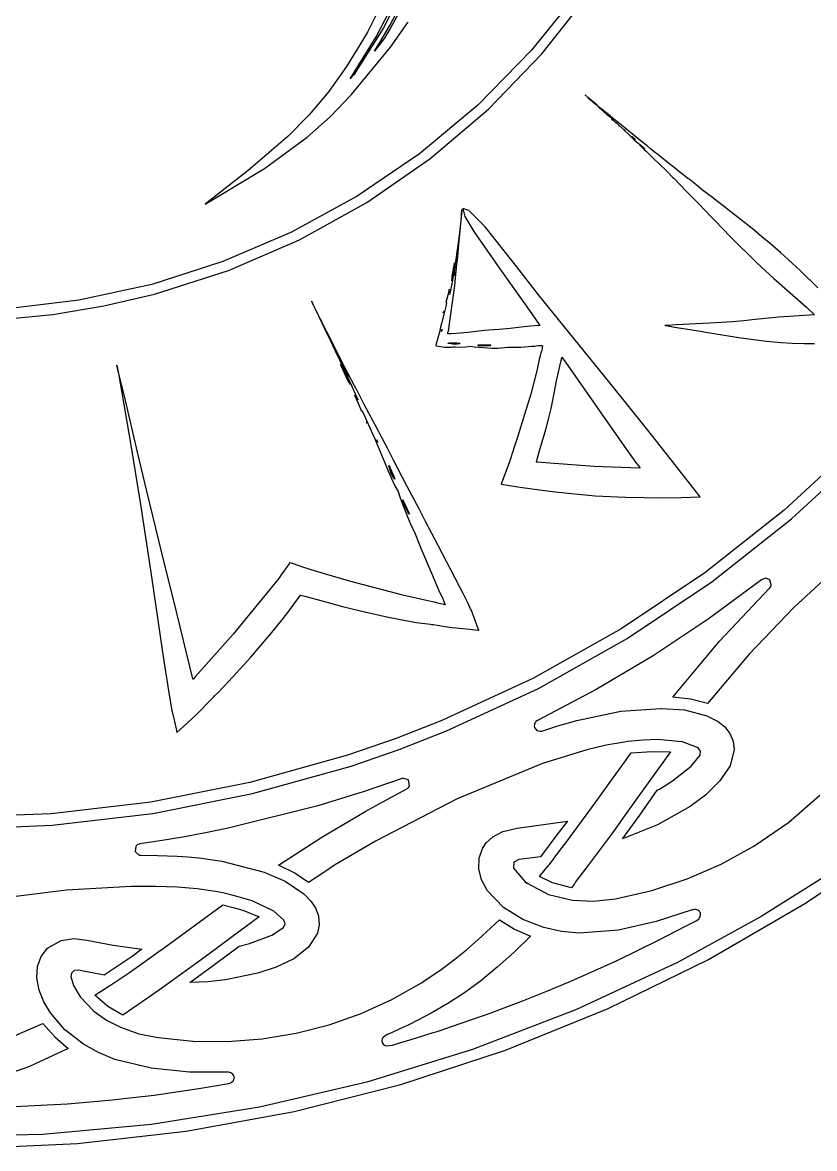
# Model space of a CAD drawing. Extents: x 0 to 238, y 0 to 238.
# Drawn here: x 124 to 182.3, y 0 to 82.8 of the extents above; entities that cross this region are included whole.
import ezdxf

# ---------------------------------------------------------------- set-up
doc = ezdxf.new("R2010")
doc.units = 0

msp = doc.modelspace()

# ---------------------------------------------------------------- linework, layer by layer
at = {"layer": 'Layer 1'}
for p, q in [((151.726393, 84.627419), (150.623966, 82.454017)), ((165.109505, 85.27352), (161.522468, 80.796509)), ((162.273785, 80.541465), (165.806842, 85.000581)), ((150.38352, 83.995918), (149.430473, 82.127868)), ((151.074116, 82.621408), (151.75584, 83.868668)), ((151.975348, 83.947212), (151.087, 82.3632)), ((150.089848, 81.776584), (151.054316, 83.666324)), ((150.623966, 82.454017), (148.431836, 78.981417)), ((149.430473, 82.127868), (149.078565, 81.508329)), ((150.348458, 81.370108), (151.074116, 82.621408)), ((151.08718, 82.3632), (150.726148, 81.751238)), ((151.087, 82.3632), (151.08718, 82.3632)), ((151.133315, 81.036239), (152.421115, 82.839809)), ((152.421115, 82.839809), (152.434131, 82.859406)), ((149.078565, 81.508329), (147.901808, 79.606045)), ((148.173278, 78.699424), (150.089848, 81.776584)), ((150.532515, 81.479966), (149.947034, 80.735109)), ((149.947034, 80.735109), (150.348458, 81.370108)), ((150.726148, 81.751238), (150.532515, 81.479966)), ((148.262101, 77.533094), (151.133315, 81.036239)), ((161.522468, 80.796509), (157.562847, 76.760567)), ((158.336892, 76.471721), (162.273785, 80.541465)), ((147.901808, 79.606045), (146.59847, 77.767964)), ((148.431836, 78.981417), (148.173278, 78.699424)), ((146.59847, 77.767964), (145.159127, 76.038596)), ((146.686453, 75.893768), (148.262101, 77.533094)), ((165.475, 77.4967), (165.509558, 77.46633)), ((165.514745, 77.461992), (165.475, 77.4967)), ((165.475, 77.4967), (165.475, 77.4967)), ((165.509558, 77.46633), (165.560223, 77.42205)), ((165.560223, 77.42205), (165.514745, 77.461992)), ((165.633704, 77.359065), (165.576605, 77.408172)), ((165.576605, 77.408172), (165.671601, 77.324047)), ((165.818607, 77.198594), (165.633704, 77.359065)), ((165.671601, 77.324047), (166.040316, 76.99827)), ((165.876502, 77.15157), (165.818607, 77.198594)), ((165.915249, 77.119058), (165.876502, 77.15157)), ((166.317133, 76.777623), (165.915249, 77.119058)), ((157.562847, 76.760567), (153.270203, 73.176295)), ((154.029227, 72.816721), (158.336892, 76.471721)), ((166.040316, 76.99827), (166.297375, 76.772075)), ((166.297375, 76.772075), (166.504371, 76.589813)), ((166.601573, 76.538412), (166.317133, 76.777623)), ((166.504371, 76.589813), (166.914674, 76.231724)), ((166.864169, 76.318651), (166.601573, 76.538412)), ((166.796316, 76.312461), (166.768291, 76.334452)), ((166.768291, 76.334452), (166.792526, 76.308572)), ((166.792526, 76.308572), (167.088732, 76.037148)), ((166.912007, 76.209388), (166.796316, 76.312461)), ((167.292582, 75.965797), (166.864169, 76.318651)), ((145.159127, 76.038596), (143.574355, 74.462449)), ((145.009415, 74.410829), (146.686453, 75.893768)), ((167.194, 75.9623), (166.912007, 76.209388)), ((166.914674, 76.231724), (167.015709, 76.138721)), ((166.985408, 76.20123), (166.959379, 76.226263)), ((166.959379, 76.226263), (166.977627, 76.21205)), ((166.977627, 76.21205), (167.064552, 76.136203)), ((166.985, 76.2012), (166.985408, 76.20123)), ((167.064552, 76.136203), (166.985, 76.2012)), ((167.015709, 76.138721), (167.093602, 76.066066)), ((167.088732, 76.037148), (167.194, 75.9623)), ((167.093602, 76.066066), (167.229289, 75.947235)), ((167.194, 75.9623), (167.194, 75.9623)), ((167.229289, 75.947235), (167.458874, 75.741633)), ((167.412111, 75.868008), (167.292582, 75.965797)), ((167.5245, 75.681297), (167.399984, 75.759936)), ((167.399984, 75.759936), (167.546392, 75.622553)), ((167.697897, 75.628949), (167.412111, 75.868008)), ((167.458874, 75.741633), (167.5245, 75.681297)), ((167.546392, 75.622553), (167.717334, 75.46323)), ((167.985876, 75.39672), (167.697897, 75.628949)), ((167.717334, 75.46323), (167.72262, 75.476892)), ((167.72262, 75.476892), (167.785053, 75.42588)), ((167.785053, 75.42588), (167.941983, 75.27987)), ((167.94, 75.2612), (167.926086, 75.271473)), ((167.926086, 75.271473), (167.943539, 75.25402)), ((167.96279, 75.237615), (167.94, 75.2612)), ((167.941983, 75.27987), (168.210376, 75.030039)), ((167.943539, 75.25402), (167.96279, 75.237615)), ((168.276697, 75.163943), (167.985876, 75.39672)), ((168.210376, 75.030039), (168.30238, 74.951251)), ((168.349152, 75.10524), (168.276697, 75.163943)), ((168.30238, 74.951251), (168.691189, 74.576605)), ((168.682558, 74.836), (168.349152, 75.10524)), ((168.397428, 74.906), (168.353147, 74.945644)), ((168.353147, 74.945644), (168.358792, 74.944597)), ((168.358792, 74.944597), (168.403521, 74.904205)), ((168.403521, 74.904205), (168.397, 74.906)), ((168.397, 74.906), (168.397428, 74.906)), ((168.924704, 74.639178), (168.682558, 74.836)), ((169.506448, 74.163352), (168.924704, 74.639178)), ((143.574355, 74.462449), (140.652125, 71.945466)), ((141.859443, 72.085898), (145.009415, 74.410829)), ((168.691189, 74.576605), (168.923568, 74.350909)), ((168.886019, 74.46487), (168.882915, 74.474045)), ((168.882915, 74.474045), (168.917724, 74.451857)), ((169.034273, 74.305149), (168.886019, 74.46487)), ((168.917724, 74.451857), (168.943406, 74.429316)), ((168.923568, 74.350909), (169.077661, 74.205798)), ((168.943406, 74.429316), (169.096796, 74.288942)), ((169.13994, 74.224716), (169.034273, 74.305149)), ((169.077661, 74.205798), (169.23474, 74.06707)), ((169.096796, 74.288942), (169.164165, 74.217235)), ((169.14, 74.2247), (169.13994, 74.224716)), ((169.164165, 74.217235), (169.14, 74.2247)), ((169.23474, 74.06707), (169.363433, 73.968484)), ((169.363433, 73.968484), (169.441626, 73.881715)), ((169.441626, 73.881715), (169.542055, 73.776099)), ((169.920439, 73.838373), (169.506448, 74.163352)), ((169.542055, 73.776099), (169.815424, 73.494901)), ((169.551137, 73.806737), (169.545701, 73.826583)), ((169.545701, 73.826583), (169.5652, 73.814515)), ((169.672811, 73.68631), (169.551137, 73.806737)), ((169.5652, 73.814515), (169.832933, 73.567328)), ((170.018725, 73.762278), (169.920439, 73.838373)), ((153.270203, 73.176295), (148.684095, 70.054294)), ((169.817326, 73.5592), (169.672811, 73.68631)), ((169.815424, 73.494901), (169.944478, 73.36814)), ((169.842057, 73.55237), (169.817, 73.5592)), ((169.817, 73.5592), (169.817326, 73.5592)), ((169.832933, 73.567328), (169.842057, 73.55237)), ((169.944478, 73.36814), (170.173665, 73.162888)), ((170.276394, 73.545458), (170.018725, 73.762278)), ((170.173665, 73.162888), (170.382955, 72.94617)), ((170.545874, 73.334822), (170.276394, 73.545458)), ((170.382955, 72.94617), (170.448379, 72.880345)), ((170.81615, 73.121843), (170.545874, 73.334822)), ((171.724623, 72.401771), (170.81615, 73.121843)), ((149.383852, 69.601833), (154.029227, 72.816721)), ((170.448379, 72.880345), (170.941009, 72.406415)), ((170.941009, 72.406415), (171.438727, 71.931737)), ((171.921845, 72.246337), (171.724623, 72.401771)), ((172.012653, 72.167097), (171.921845, 72.246337)), ((172.459306, 71.798185), (172.012653, 72.167097)), ((137.491545, 69.469659), (141.859443, 72.085898)), ((140.652125, 71.945466), (137.491545, 69.469659)), ((171.438727, 71.931737), (171.500311, 71.864467)), ((171.500311, 71.864467), (171.920435, 71.444142)), ((171.920435, 71.444142), (172.011892, 71.358422)), ((172.011892, 71.358422), (172.884105, 70.460076)), ((172.757457, 71.57304), (172.459306, 71.798185)), ((173.032722, 71.368835), (172.757457, 71.57304)), ((173.10827, 71.314632), (173.032722, 71.368835)), ((173.598507, 70.924178), (173.10827, 71.314632)), ((172.884105, 70.460076), (173.800502, 69.511316)), ((174.111781, 70.511383), (173.598507, 70.924178)), ((174.826816, 69.949736), (174.111781, 70.511383)), ((148.684095, 70.054294), (143.844081, 67.405162)), ((175.228841, 69.648244), (174.826816, 69.949736)), ((175.405368, 69.517293), (175.228841, 69.648244)), ((144.43383, 66.852429), (149.383852, 69.601833)), ((156.382872, 68.975835), (156.371005, 68.817161)), ((156.371005, 68.817161), (156.382124, 68.959579)), ((156.382124, 68.959579), (156.391, 69.0821)), ((156.391, 69.0821), (156.382872, 68.975835)), ((156.391, 69.0821), (156.391, 69.0821)), ((156.9088, 68.99447), (156.471372, 69.158524)), ((156.471372, 69.158524), (156.599428, 68.565267)), ((158.11288, 67.8055), (156.9088, 68.99447)), ((173.800502, 69.511316), (174.763771, 68.517779)), ((177.877448, 67.578733), (175.405368, 69.517293)), ((156.342098, 68.47876), (156.210701, 67.36958)), ((156.293977, 67.85099), (156.303603, 68.030811)), ((156.303603, 68.030811), (156.355961, 68.593254)), ((156.367532, 68.771675), (156.342098, 68.47876)), ((156.355961, 68.593254), (156.367532, 68.771675)), ((156.599428, 68.565267), (157.266494, 67.448857)), ((174.763771, 68.517779), (175.005635, 68.270191)), ((175.005635, 68.270191), (176.163785, 67.069651)), ((143.844081, 67.405162), (138.789721, 65.239502)), ((156.210701, 67.36958), (156.111966, 66.588471)), ((156.167865, 66.500859), (156.284553, 67.732259)), ((156.284553, 67.732259), (156.293977, 67.85099)), ((157.266494, 67.448857), (159.180764, 64.716577)), ((160.43839, 64.86552), (158.11288, 67.8055)), ((178.479487, 67.077278), (177.877448, 67.578733)), ((139.212225, 64.593878), (144.43383, 66.852429)), ((156.111966, 66.588471), (156.026992, 65.955216)), ((156.083342, 65.621712), (156.167865, 66.500859)), ((176.163785, 67.069651), (178.130565, 65.124311)), ((179.107008, 66.55642), (178.479487, 67.077278)), ((179.859093, 65.895456), (179.107008, 66.55642)), ((156.026992, 65.955216), (155.853756, 64.686066)), ((156.00136, 64.807095), (156.083342, 65.621712)), ((180.416352, 65.392105), (179.859093, 65.895456)), ((138.789721, 65.239502), (133.560575, 63.567912)), ((155.643958, 63.8369), (155.782038, 64.714893)), ((155.820236, 65.092133), (155.647, 64.1731)), ((155.782038, 64.714893), (155.839583, 65.074232)), ((155.853756, 64.686066), (155.794018, 64.374947)), ((155.84462, 65.16364), (155.820236, 65.092133)), ((155.839583, 65.074232), (155.84462, 65.16364)), ((155.865924, 63.477855), (156.00136, 64.807095)), ((159.180764, 64.716577), (161.531324, 61.394727)), ((162.041, 62.7998), (160.43839, 64.86552)), ((178.130565, 65.124311), (179.354885, 64.001961)), ((181.309957, 64.561277), (180.416352, 65.392105)), ((133.7521, 62.85155), (139.212225, 64.593878)), ((155.647, 64.1731), (155.643958, 63.8369)), ((155.647, 64.1731), (155.647, 64.1731)), ((155.743952, 64.134991), (155.673289, 63.717658)), ((155.794018, 64.374947), (155.743952, 64.134991)), ((155.929307, 64.463593), (155.89036, 64.194813)), ((155.89036, 64.194813), (155.914, 64.4427)), ((155.9139, 64.4427), (155.932349, 64.521338)), ((155.914, 64.4427), (155.9139, 64.4427)), ((155.932349, 64.521338), (155.929307, 64.463593)), ((179.354885, 64.001961), (180.556615, 62.951021)), ((182.587737, 63.315967), (181.309957, 64.561277)), ((133.560575, 63.567912), (128.196201, 62.400995)), ((155.459014, 63.217897), (155.343822, 62.770146)), ((155.480855, 62.82061), (155.459014, 63.217897)), ((155.528328, 63.020327), (155.480855, 62.82061)), ((155.673289, 63.717658), (155.528328, 63.020327)), ((155.690743, 62.251987), (155.820743, 63.115725)), ((155.820743, 63.115725), (155.865924, 63.477855)), ((128.196201, 62.400995), (122.73616, 61.749349)), ((130.038055, 61.982191), (133.7521, 62.85155)), ((145.327, 62.3254), (145.332038, 62.314978)), ((145.399302, 62.175636), (145.327, 62.3254)), ((145.327, 62.3254), (145.327, 62.3254)), ((145.327, 62.3254), (145.327, 62.3254)), ((145.327, 62.3254), (145.327, 62.3254)), ((145.332038, 62.314978), (145.390175, 62.19334)), ((145.390175, 62.19334), (145.476696, 62.013522)), ((145.476696, 62.013522), (145.399302, 62.175636)), ((155.343822, 62.770146), (155.208784, 62.242557)), ((155.208784, 62.242557), (155.263436, 62.220916)), ((155.263436, 62.220916), (155.236109, 62.026087)), ((155.578193, 61.378228), (155.690743, 62.251987)), ((164.64381, 59.54784), (162.041, 62.7998)), ((180.556615, 62.951021), (181.750615, 61.888621)), ((122.487395, 60.981855), (126.2791, 61.358422)), ((126.2791, 61.358422), (130.038055, 61.982191)), ((145.600429, 61.762072), (145.501993, 61.960593)), ((145.501993, 61.960593), (145.660568, 61.623496)), ((145.914737, 61.116752), (145.600429, 61.762072)), ((145.660568, 61.623496), (146.276419, 60.319586)), ((155.109109, 61.538842), (154.88426, 60.696898)), ((155.019635, 61.475141), (155.046, 61.5463)), ((155.030641, 61.535629), (155.019635, 61.475141)), ((155.048893, 61.590183), (155.030641, 61.535629)), ((155.046, 61.5463), (155.048893, 61.590183)), ((155.046, 61.5463), (155.046, 61.5463)), ((155.236109, 62.026087), (155.109109, 61.538842)), ((155.460224, 60.497978), (155.578193, 61.378228)), ((161.531324, 61.394727), (162.124484, 60.5465)), ((181.750615, 61.888621), (182.334103, 61.334255)), ((146.019506, 60.924277), (145.914737, 61.116752)), ((146.087324, 60.792381), (146.019506, 60.924277)), ((146.782214, 59.410341), (146.087324, 60.792381)), ((154.88426, 60.696898), (154.827251, 60.406675)), ((162.045795, 60.538719), (161.437324, 60.47858)), ((162.124484, 60.5465), (162.045795, 60.538719)), ((171.495687, 60.539146), (171.337866, 60.541881)), ((171.337866, 60.541881), (171.550788, 60.51122)), ((172.151232, 60.579884), (171.495687, 60.539146)), ((171.550788, 60.51122), (172.048407, 60.427095)), ((173.618152, 60.657479), (172.151232, 60.579884)), ((174.651442, 60.698567), (173.618152, 60.657479)), ((176.317332, 60.80164), (174.651442, 60.698567)), ((177.147347, 60.878286), (176.317332, 60.80164)), ((177.973693, 60.970389), (177.147347, 60.878286)), ((179.709443, 61.1496), (177.973693, 60.970389)), ((182.334103, 61.334255), (179.709443, 61.1496)), ((146.276419, 60.319586), (146.707265, 59.413162)), ((154.74193, 60.047587), (154.627088, 59.607566)), ((154.827251, 60.406675), (154.74193, 60.047587)), ((154.882512, 60.105513), (154.917118, 60.249277)), ((154.89064, 60.09095), (154.882512, 60.105513)), ((154.926194, 60.233817), (154.89064, 60.09095)), ((154.917118, 60.249277), (154.926194, 60.233817)), ((155.357647, 60.037561), (155.384475, 60.098699)), ((155.363292, 59.927607), (155.357647, 60.037561)), ((155.503915, 59.913843), (155.363292, 59.927607)), ((155.384475, 60.098699), (155.392155, 60.113758)), ((155.392155, 60.113758), (155.396295, 60.122933)), ((155.396295, 60.122933), (155.402329, 60.154051)), ((155.402329, 60.154051), (155.427311, 60.278765)), ((155.427311, 60.278765), (155.460224, 60.497978)), ((155.591686, 59.925262), (155.503915, 59.913843)), ((155.965085, 59.957128), (155.591686, 59.925262)), ((156.834357, 60.026091), (155.965085, 59.957128)), ((158.056377, 60.17564), (156.834357, 60.026091)), ((158.346151, 60.206259), (158.056377, 60.17564)), ((159.136734, 60.232838), (158.346151, 60.206259)), ((159.935445, 60.322249), (159.136734, 60.232838)), ((160.747274, 60.408468), (159.935445, 60.322249)), ((161.437324, 60.47858), (160.747274, 60.408468)), ((172.048407, 60.427095), (173.335657, 60.217006)), ((173.335657, 60.217006), (174.926797, 59.960991)), ((174.926797, 59.960991), (176.767167, 59.665284)), ((146.707265, 59.413162), (147.053986, 58.682966)), ((147.276887, 58.438792), (146.782214, 59.410341)), ((154.465321, 59.058983), (154.464373, 59.055943)), ((154.464373, 59.055943), (154.466868, 59.055494)), ((154.467215, 59.065118), (154.465321, 59.058983)), ((154.466868, 59.055494), (154.486863, 59.052201)), ((154.471107, 59.077383), (154.467215, 59.065118)), ((154.502222, 59.178464), (154.471107, 59.077383)), ((154.486863, 59.052201), (154.525558, 59.045619)), ((154.627088, 59.607566), (154.502222, 59.178464)), ((154.525558, 59.045619), (154.658803, 59.018591)), ((154.658803, 59.018591), (155.099721, 58.944688)), ((155.099721, 58.944688), (155.635985, 58.95596)), ((155.356645, 59.231911), (155.458809, 59.261826)), ((155.371603, 59.211309), (155.356645, 59.231911)), ((155.648212, 59.178596), (155.371603, 59.211309)), ((155.458809, 59.261826), (155.538097, 59.264019)), ((155.538097, 59.264019), (156.023149, 59.259182)), ((155.635985, 58.95596), (155.721854, 58.963191)), ((155.717726, 59.168719), (155.648212, 59.178596)), ((155.781006, 59.157548), (155.717726, 59.168719)), ((155.721854, 58.963191), (155.78733, 58.967424)), ((155.905023, 59.13087), (155.781006, 59.157548)), ((155.78733, 58.967424), (155.910943, 58.968172)), ((156.20851, 59.180239), (155.905023, 59.13087)), ((155.910943, 58.968172), (156.158929, 58.941742)), ((156.023149, 59.259182), (156.256829, 59.226072)), ((156.158929, 58.941742), (156.649764, 58.9574)), ((156.209, 59.1803), (156.20851, 59.180239)), ((156.256829, 59.226072), (156.209, 59.1803)), ((156.649764, 58.9574), (157.024013, 59.017939)), ((157.024013, 59.017939), (157.305459, 58.971962)), ((157.305459, 58.971962), (157.656769, 58.932067)), ((157.561039, 59.096862), (157.612403, 59.114924)), ((157.608212, 59.051484), (157.561039, 59.096862)), ((158.020208, 59.026848), (157.608212, 59.051484)), ((157.612403, 59.114924), (158.484816, 59.119014)), ((157.656769, 58.932067), (158.605726, 58.859412)), ((158.47918, 59.051684), (158.020208, 59.026848)), ((158.527753, 59.100463), (158.479, 59.0517)), ((158.479, 59.0517), (158.47918, 59.051684)), ((158.484816, 59.119014), (158.527753, 59.100463)), ((158.605726, 58.859412), (159.042606, 58.861458)), ((159.042606, 58.861458), (159.768859, 58.93835)), ((159.768859, 58.93835), (160.493269, 58.941242)), ((160.493269, 58.941242), (160.716969, 58.948524)), ((160.716969, 58.948524), (161.540863, 59.019333)), ((161.540863, 59.019333), (161.748158, 59.029307)), ((161.748158, 59.029307), (161.847542, 59.03584)), ((161.847542, 59.03584), (162.018633, 59.057571)), ((162.018633, 59.057571), (162.186335, 59.066196)), ((162.186335, 59.066196), (162.26323, 59.065349)), ((162.26323, 59.065349), (162.300181, 59.056823)), ((162.286964, 58.850324), (162.272853, 58.6918)), ((162.305416, 58.932256), (162.286964, 58.850324)), ((162.300181, 59.056823), (162.32312, 59.019821)), ((162.316736, 58.975041), (162.305416, 58.932256)), ((162.32312, 59.019821), (162.316736, 58.975041)), ((167.27038, 56.32008), (164.64381, 59.54784)), ((176.767167, 59.665284), (178.043197, 59.480479)), ((178.043197, 59.480479), (178.821001, 59.392164)), ((178.821001, 59.392164), (179.865801, 59.294376)), ((179.865801, 59.294376), (180.723855, 59.248002)), ((180.723855, 59.248002), (181.553633, 59.210952)), ((181.553633, 59.210952), (182.351446, 59.216136)), ((147.053986, 58.682966), (147.746632, 57.244516)), ((147.734651, 57.544538), (147.276887, 58.438792)), ((162.08342, 58.047225), (161.922449, 57.321914)), ((162.173029, 58.402176), (162.08342, 58.047225)), ((162.196018, 58.490339), (162.173029, 58.402176)), ((162.201801, 58.51233), (162.196018, 58.490339)), ((162.205044, 58.521804), (162.201801, 58.51233)), ((162.21097, 58.537812), (162.205044, 58.521804)), ((162.235752, 58.604086), (162.21097, 58.537812)), ((162.272853, 58.6918), (162.235752, 58.604086)), ((163.713061, 58.010784), (163.729667, 58.087328)), ((163.729667, 58.087328), (163.754949, 58.212493)), ((163.754949, 58.212493), (164.188888, 57.590809)), ((131.099773, 57.167302), (131.001463, 57.606732)), ((131.001463, 57.606732), (131.114087, 57.004689)), ((147.506737, 57.595092), (147.455073, 57.686199)), ((147.455073, 57.686199), (147.487986, 57.587664)), ((147.487986, 57.587664), (147.967701, 56.512994)), ((147.698823, 57.183646), (147.506737, 57.595092)), ((148.488184, 56.100558), (147.734651, 57.544538)), ((147.746632, 57.244516), (147.909045, 56.876499)), ((161.922449, 57.321914), (161.857772, 57.014038)), ((163.353175, 56.457095), (163.672021, 57.871905)), ((163.672021, 57.871905), (163.713061, 58.010784)), ((164.188888, 57.590809), (166.009258, 54.986929)), ((131.544084, 55.328122), (131.099773, 57.167302)), ((131.114087, 57.004689), (131.364017, 55.576259)), ((148.174, 56.1927), (147.698823, 57.183646)), ((147.918, 57.0857), (147.878207, 57.183738)), ((147.878207, 57.183738), (147.911816, 57.124545)), ((147.909045, 56.876499), (148.032513, 56.590015)), ((147.911816, 57.124545), (148.057874, 56.819562)), ((148.057874, 56.819562), (147.918, 57.0857)), ((147.967701, 56.512994), (148.174, 56.1927)), ((148.032513, 56.590015), (148.260953, 56.113142)), ((161.857772, 57.014038), (161.458194, 55.488378)), ((163.174751, 55.527086), (163.353175, 56.457095)), ((131.364017, 55.576259), (131.993031, 51.883249)), ((148.174, 56.1927), (148.174, 56.1927)), ((148.260953, 56.113142), (148.63989, 55.293586)), ((148.699069, 55.699382), (148.488184, 56.100558)), ((149.193804, 54.72494), (148.699069, 55.699382)), ((169.99, 52.9535), (167.27038, 56.32008)), ((132.521218, 51.220422), (131.544084, 55.328122)), ((148.745805, 55.054925), (148.487346, 55.406435)), ((148.487346, 55.406435), (148.720075, 54.866581)), ((148.63989, 55.293586), (148.745805, 55.054925)), ((148.720075, 54.866581), (148.993791, 54.239261)), ((149.704586, 53.766706), (149.193804, 54.72494)), ((161.458194, 55.488378), (161.00032, 53.991388)), ((163.007052, 54.667587), (163.174751, 55.527086)), ((166.009258, 54.986929), (167.131348, 53.384569)), ((148.993791, 54.239261), (149.031044, 54.272021)), ((149.031044, 54.272021), (149.141997, 54.062931)), ((149.141997, 54.062931), (149.393573, 53.487763)), ((161.00032, 53.991388), (160.498165, 52.394808)), ((162.764999, 53.648916), (162.962969, 54.432965)), ((162.962969, 54.432965), (163.007052, 54.667587)), ((149.361, 53.4374), (149.334669, 53.480885)), ((149.334669, 53.480885), (149.360898, 53.413516)), ((149.360898, 53.413516), (149.39411, 53.347193)), ((149.39411, 53.347193), (149.361, 53.4374)), ((149.393573, 53.487763), (149.824371, 52.503999)), ((150.221103, 52.803087), (149.704586, 53.766706)), ((162.564288, 52.876333), (162.764999, 53.648916)), ((167.131348, 53.384569), (168.631778, 51.250439)), ((149.824371, 52.503999), (149.982398, 52.18585)), ((150.348712, 52.561036), (150.221103, 52.803087)), ((150.934941, 51.448716), (150.348712, 52.561036)), ((160.498165, 52.394808), (160.238112, 51.588218)), ((162.089658, 51.251083), (162.564288, 52.876333)), ((171.350349, 51.225818), (169.99, 52.9535)), ((131.993031, 51.883249), (132.729348, 47.367839)), ((149.982398, 52.18585), (150.590121, 50.72666)), ((150.19755, 51.95674), (150.124395, 52.114767)), ((150.124395, 52.114767), (150.139553, 52.10564)), ((150.139553, 52.10564), (150.212959, 51.94507)), ((150.198, 51.9568), (150.19755, 51.95674)), ((150.212959, 51.94507), (150.198, 51.9568)), ((151.35776, 50.63669), (150.934941, 51.448716)), ((160.238112, 51.588218), (160.105916, 51.182854)), ((185.562712, 51.975803), (180.110091, 46.939326)), ((133.192221, 48.353892), (132.521218, 51.220422)), ((150.590121, 50.72666), (150.95255, 49.850307)), ((152.36541, 48.67649), (151.35776, 50.63669)), ((160.009622, 50.881599), (159.882213, 50.509396)), ((160.069611, 51.071252), (160.009622, 50.881599)), ((160.105916, 51.182854), (160.069611, 51.071252)), ((161.873935, 50.524429), (161.945493, 50.764236)), ((161.945493, 50.764236), (162.089658, 51.251083)), ((168.631778, 51.250439), (169.250519, 50.3873)), ((173.926649, 47.928698), (171.350349, 51.225818)), ((180.659576, 46.295432), (186.160766, 51.376772)), ((150.95255, 49.850307), (151.199737, 49.281779)), ((151.000848, 50.203274), (151.00459, 50.231847)), ((151.209492, 49.600837), (151.000848, 50.203274)), ((151.00459, 50.231847), (151.074703, 50.132115)), ((151.074703, 50.132115), (151.117835, 50.041705)), ((151.117835, 50.041705), (151.367268, 49.486095)), ((159.882213, 50.509396), (159.288105, 48.847146)), ((161.863812, 50.466432), (161.871093, 50.511511)), ((161.881516, 50.467279), (161.863812, 50.466432)), ((161.871093, 50.511511), (161.873935, 50.524429)), ((161.91363, 50.474557), (161.881516, 50.467279)), ((161.919813, 50.477501), (161.91363, 50.474557)), ((161.922506, 50.479095), (161.919813, 50.477501)), ((161.92375, 50.479894), (161.922506, 50.479095)), ((161.925796, 50.479894), (161.92375, 50.479894)), ((161.93592, 50.479047), (161.925796, 50.479894)), ((161.956214, 50.4773), (161.93592, 50.479047)), ((162.281193, 50.449925), (161.956214, 50.4773)), ((162.852128, 50.403398), (162.281193, 50.449925)), ((166.123372, 50.151302), (162.852128, 50.403398)), ((169.451848, 50.039614), (166.123372, 50.151302)), ((169.250519, 50.3873), (169.406004, 50.171928)), ((169.406004, 50.171928), (169.483745, 50.064266)), ((169.45898, 50.036024), (169.451848, 50.039614)), ((169.459, 50.036), (169.45898, 50.036024)), ((169.489031, 50.042972), (169.459, 50.036)), ((169.483745, 50.064266), (169.48609, 50.058531)), ((169.48609, 50.058531), (169.489031, 50.042972)), ((151.199737, 49.281779), (151.464128, 48.727314)), ((151.403971, 49.262591), (151.209492, 49.600837)), ((151.367268, 49.486095), (151.464, 49.2147)), ((151.46341, 49.21467), (151.403971, 49.262591)), ((151.464, 49.2147), (151.46341, 49.21467)), ((134.292041, 43.797842), (133.192221, 48.353892)), ((151.464128, 48.727314), (151.700794, 48.313921)), ((151.700794, 48.313921), (151.809167, 47.990088)), ((153.097251, 47.31683), (152.36541, 48.67649)), ((159.288105, 48.847146), (160.507695, 48.654611)), ((160.507695, 48.654611), (161.736005, 48.48322)), ((161.736005, 48.48322), (163.061905, 48.326739)), ((163.061905, 48.326739), (163.972119, 48.231743)), ((163.972119, 48.231743), (166.192919, 48.006047)), ((132.729348, 47.367839), (133.518285, 42.206409)), ((151.809167, 47.990088), (151.956371, 47.59001)), ((151.956371, 47.59001), (152.36747, 46.51923)), ((152.021206, 47.661984), (152.031578, 47.721575)), ((152.209166, 47.197528), (152.021206, 47.661984)), ((152.031578, 47.721575), (152.070973, 47.666573)), ((152.070973, 47.666573), (152.506856, 46.692233)), ((153.271732, 46.996638), (153.097251, 47.31683)), ((166.192919, 48.006047), (168.429279, 47.90771)), ((168.429279, 47.90771), (171.169539, 47.861685)), ((171.169539, 47.861685), (172.546099, 47.880876)), ((172.546099, 47.880876), (173.926649, 47.928698)), ((152.453062, 46.688741), (152.209166, 47.197528)), ((152.36747, 46.51923), (152.56973, 46.03004)), ((152.5135, 46.64161), (152.453062, 46.688741)), ((152.506856, 46.692233), (152.514, 46.6416)), ((152.514, 46.6416), (152.5135, 46.64161)), ((153.706518, 46.110509), (153.271732, 46.996638)), ((180.110091, 46.939326), (174.28289, 42.342675)), ((152.56973, 46.03004), (152.954099, 45.214373)), ((154.179404, 45.227436), (153.706518, 46.110509)), ((174.780375, 41.6578), (180.659576, 46.295432)), ((152.954099, 45.214373), (153.270552, 44.39226)), ((154.649992, 44.336772), (154.179404, 45.227436)), ((153.270552, 44.39226), (153.372081, 44.140385)), ((153.372081, 44.140385), (154.165006, 42.303155)), ((156.216302, 41.325982), (154.649992, 44.336772)), ((135.420671, 39.256702), (134.292041, 43.797842)), ((143.65995, 42.980428), (143.090974, 42.18067)), ((143.73061, 43.077966), (143.65995, 42.980428)), ((143.846202, 43.03902), (143.73061, 43.077966)), ((144.077432, 42.961476), (143.846202, 43.03902)), ((144.540191, 42.808636), (144.077432, 42.961476)), ((145.300407, 42.564232), (144.540191, 42.808636)), ((146.26991, 42.253015), (145.300407, 42.564232)), ((154.165006, 42.303155), (154.554165, 41.376536)), ((174.28289, 42.342675), (168.118114, 38.213808)), ((184.310576, 43.012546), (180.831625, 39.773783)), ((133.518285, 42.206409), (134.04328, 38.669929)), ((142.679822, 41.630294), (139.563522, 37.818104)), ((142.834762, 41.828513), (142.679822, 41.630294)), ((143.090974, 42.18067), (142.834762, 41.828513)), ((148.22148, 41.686782), (146.26991, 42.253015)), ((152.03781, 40.679082), (148.22148, 41.686782)), ((168.560439, 37.492068), (174.780375, 41.6578)), ((178.452923, 41.820325), (174.524773, 38.924084)), ((178.481049, 41.834337), (178.452923, 41.820325)), ((178.769422, 41.929666), (178.481049, 41.834337)), ((179.047186, 41.806812), (178.769422, 41.929666)), ((179.158839, 41.452959), (179.047186, 41.806812)), ((179.118747, 41.32176), (179.158839, 41.452959)), ((143.847169, 39.783473), (144.513933, 40.692191)), ((144.513933, 40.692191), (144.516027, 40.698722)), ((144.516027, 40.698722), (144.518671, 40.698324)), ((144.518671, 40.698324), (144.826547, 40.6134)), ((153.87833, 40.271271), (152.03781, 40.679082)), ((154.554165, 41.376536), (154.752434, 40.914073)), ((154.752434, 40.914073), (154.859695, 40.685586)), ((154.859695, 40.685586), (154.916196, 40.572291)), ((156.258689, 41.244499), (156.216302, 41.325982)), ((156.316084, 41.132251), (156.258689, 41.244499)), ((156.478, 40.8108), (156.316084, 41.132251)), ((156.801425, 40.165463), (156.478, 40.8108)), ((175.353346, 37.309493), (179.041903, 41.209363)), ((179.041903, 41.209363), (179.076413, 41.259776)), ((179.076413, 41.259776), (179.118747, 41.32176)), ((144.826547, 40.6134), (146.268587, 40.216364)), ((146.268587, 40.216364), (147.591297, 39.852789)), ((147.591297, 39.852789), (148.916797, 39.542319)), ((154.343584, 40.171489), (153.87833, 40.271271)), ((154.460272, 40.146755), (154.343584, 40.171489)), ((154.518663, 40.134388), (154.460272, 40.146755)), ((154.535221, 40.13055), (154.518663, 40.134388)), ((154.543747, 40.128205), (154.535221, 40.13055)), ((154.613809, 40.109107), (154.543747, 40.128205)), ((154.933403, 40.023876), (154.613809, 40.109107)), ((154.916196, 40.572291), (154.919684, 40.565518)), ((154.919684, 40.565518), (154.921679, 40.562924)), ((154.921679, 40.562924), (154.925718, 40.557638)), ((154.925718, 40.557638), (154.933902, 40.547117)), ((155.063606, 39.999842), (154.933403, 40.023876)), ((154.933902, 40.547117), (154.950858, 40.525824)), ((154.950858, 40.525824), (154.986511, 40.429586)), ((154.986511, 40.429586), (155.048247, 40.289322)), ((155.048247, 40.289322), (155.071285, 40.223897)), ((155.139501, 39.986727), (155.063606, 39.999842)), ((155.071285, 40.223897), (155.090533, 40.160516)), ((155.090533, 40.160516), (155.133967, 40.035492)), ((155.133967, 40.035492), (155.146633, 40.003527)), ((155.149226, 39.98483), (155.139501, 39.986727)), ((155.146633, 40.003527), (155.153364, 39.987271)), ((155.154112, 39.983885), (155.149226, 39.98483)), ((155.153364, 39.987271), (155.154112, 39.983885)), ((156.959351, 39.84522), (156.801425, 40.165463)), ((157.031856, 39.690385), (156.959351, 39.84522)), ((136.584201, 34.531012), (135.420671, 39.256702)), ((143.129143, 38.857784), (143.493167, 39.311033)), ((143.493167, 39.311033), (143.847169, 39.783473)), ((148.916797, 39.542319), (150.867517, 39.103495)), ((150.867517, 39.103495), (152.760247, 38.721716)), ((157.063124, 39.618277), (157.031856, 39.690385)), ((157.085264, 39.554049), (157.063124, 39.618277)), ((157.591311, 38.219169), (157.085264, 39.554049)), ((180.831625, 39.773783), (177.546368, 36.338703)), ((134.04328, 38.669929), (134.364319, 36.492109)), ((142.389572, 37.948719), (143.129143, 38.857784)), ((152.760247, 38.721716), (153.042441, 38.686611)), ((153.042441, 38.686611), (154.087291, 38.549826)), ((154.087291, 38.549826), (154.173211, 38.53771)), ((154.173211, 38.53771), (154.308548, 38.516913)), ((154.308548, 38.516913), (154.579523, 38.474427)), ((154.579523, 38.474427), (155.123664, 38.389656)), ((155.123664, 38.389656), (155.667458, 38.312164)), ((155.667458, 38.312164), (155.935891, 38.279102)), ((155.935891, 38.279102), (156.193252, 38.254317)), ((156.193252, 38.254317), (156.977951, 38.179418)), ((156.977951, 38.179418), (157.375136, 38.134339)), ((157.375136, 38.134339), (157.576597, 38.109605)), ((157.628, 38.1338), (157.591311, 38.219169)), ((157.637074, 38.112399), (157.628, 38.1338)), ((168.118114, 38.213808), (161.652768, 34.580684)), ((174.524773, 38.924084), (170.459324, 36.229462)), ((139.563522, 37.818104), (136.785112, 34.710034)), ((140.858622, 36.125349), (142.389572, 37.948719)), ((157.576597, 38.109605), (157.62655, 38.104768)), ((157.62655, 38.104768), (157.639067, 38.103523)), ((157.639067, 38.103523), (157.637074, 38.112399)), ((162.037047, 33.826428), (168.560439, 37.492068)), ((171.918033, 33.184803), (175.353346, 37.309493)), ((134.364319, 36.492109), (134.57909, 35.040359)), ((139.245942, 34.349299), (140.858622, 36.125349)), ((170.459324, 36.229462), (166.264324, 33.741322)), ((177.546368, 36.338703), (174.463363, 32.71575)), ((134.57909, 35.040359), (134.6868, 34.314402)), ((134.6868, 34.314402), (134.714128, 34.132888)), ((134.714128, 34.132888), (134.770228, 33.798534)), ((136.591731, 34.498898), (136.584201, 34.531012)), ((136.605794, 34.514206), (136.591731, 34.498898)), ((136.785112, 34.710034), (136.605794, 34.514206)), ((138.402352, 33.484218), (139.245942, 34.349299)), ((161.652768, 34.580684), (154.923858, 31.471262)), ((134.770228, 33.798534), (134.893198, 33.072727)), ((138.051598, 33.131412), (138.133724, 33.214987)), ((138.133724, 33.214987), (138.187581, 33.268792)), ((138.187581, 33.268792), (138.402352, 33.484218)), ((155.247475, 30.689075), (162.037047, 33.826428)), ((166.264324, 33.741322), (161.947523, 31.464525)), ((173.206217, 33.034491), (171.918033, 33.184803)), ((134.893198, 33.072727), (134.994233, 32.479465)), ((134.994233, 32.479465), (135.019864, 32.331363)), ((135.019864, 32.331363), (135.050683, 32.195874)), ((136.992083, 32.055945), (137.840513, 32.915794)), ((137.840513, 32.915794), (138.051598, 33.131412)), ((168.097739, 32.143704), (171.044979, 32.351747)), ((171.044979, 32.351747), (171.093699, 32.35359)), ((171.093699, 32.35359), (172.781795, 32.24235)), ((174.463363, 32.71575), (173.206217, 33.034491)), ((135.050683, 32.195874), (135.112566, 31.924602)), ((135.112566, 31.924602), (135.362948, 30.836662)), ((136.107354, 31.212305), (136.550417, 31.621908)), ((136.550417, 31.621908), (136.77013, 31.832544)), ((136.77013, 31.832544), (136.992083, 32.055945)), ((164.842559, 31.469109), (168.097739, 32.143704)), ((172.781795, 32.24235), (174.416699, 31.807454)), ((174.416699, 31.807454), (175.246626, 31.385035)), ((135.362948, 30.836662), (135.394511, 30.700377)), ((135.394511, 30.700377), (135.410271, 30.632209)), ((135.437895, 30.598898), (135.661697, 30.803151)), ((135.661697, 30.803151), (136.107354, 31.212305)), ((154.923858, 31.471262), (151.472131, 30.121676)), ((151.76452, 29.327315), (155.247475, 30.689075)), ((161.734885, 31.198037), (161.719927, 31.056268)), ((161.719927, 31.056268), (161.732294, 30.95085)), ((161.732294, 30.95085), (161.899055, 30.735514)), ((161.745756, 31.235787), (161.734885, 31.198037)), ((161.796421, 31.326693), (161.745756, 31.235787)), ((161.834916, 31.376808), (161.796421, 31.326693)), ((161.947523, 31.464525), (161.834916, 31.376808)), ((161.899055, 30.735514), (162.16349, 30.670302)), ((162.16349, 30.670302), (162.191464, 30.673689)), ((162.191464, 30.673689), (162.268559, 30.683513)), ((162.268559, 30.683513), (163.449089, 31.057762)), ((163.449089, 31.057762), (164.842559, 31.469109)), ((175.246626, 31.385035), (175.743494, 31.004142)), ((175.743494, 31.004142), (176.118218, 30.51548)), ((135.410271, 30.632209), (135.418198, 30.5981)), ((135.418198, 30.5981), (135.420194, 30.589574)), ((135.420194, 30.589574), (135.423882, 30.586133)), ((135.423882, 30.586133), (135.437895, 30.598898)), ((151.472131, 30.121676), (147.96839, 28.9135)), ((168.346813, 29.875812), (167.009793, 29.639095)), ((168.577445, 29.904435), (168.346813, 29.875812)), ((169.723975, 30.013692), (168.577445, 29.904435)), ((170.778995, 30.060417), (169.723975, 30.013692)), ((172.589345, 29.897104), (170.778995, 30.060417)), ((172.62939, 29.890423), (172.589345, 29.897104)), ((173.78619, 29.45454), (172.62939, 29.890423)), ((176.118218, 30.51548), (176.354699, 29.946898)), ((176.354699, 29.946898), (176.436836, 29.326245)), ((148.229, 28.1082), (151.76452, 29.327315)), ((165.585453, 29.309079), (162.316703, 28.291199)), ((167.009793, 29.639095), (165.585453, 29.309079)), ((168.111656, 28.05111), (168.841352, 29.07597)), ((168.841352, 29.07597), (170.397132, 29.187572)), ((171.736042, 29.150022), (170.092042, 26.865392)), ((170.397132, 29.187572), (171.736042, 29.150022)), ((173.957193, 29.211103), (173.78619, 29.45454)), ((173.916941, 28.916343), (173.957193, 29.211103)), ((176.436836, 29.326245), (176.125807, 28.118793)), ((147.96839, 28.9135), (140.787884, 26.899107)), ((162.316703, 28.291199), (156.048801, 25.699679)), ((173.271793, 28.108714), (173.916941, 28.916343)), ((140.984216, 26.075723), (148.229, 28.1082)), ((167.326957, 26.96462), (168.111656, 28.05111)), ((171.904231, 27.009893), (173.271793, 28.108714)), ((176.125807, 28.118793), (175.358356, 26.983875)), ((140.787884, 26.899107), (133.505276, 25.460254)), ((151.989828, 27.200823), (149.058728, 26.194913)), ((152.025882, 27.20596), (151.989828, 27.200823)), ((152.470706, 27.093462), (152.025882, 27.20596)), ((152.456778, 26.517552), (152.517764, 26.602425)), ((152.538211, 26.639625), (152.470706, 27.093462)), ((152.517764, 26.602425), (152.538211, 26.639625)), ((166.481121, 25.77805), (167.326957, 26.96462)), ((170.092042, 26.865392), (169.229701, 25.642372)), ((170.932383, 26.415635), (171.904231, 27.009893)), ((175.358356, 26.983875), (174.319317, 25.972271)), ((133.636412, 24.623953), (140.984216, 26.075723)), ((148.870534, 26.133826), (145.789434, 25.185966)), ((149.058728, 26.194913), (148.870534, 26.133826)), ((156.048801, 25.699679), (150.021303, 22.589719)), ((150.560503, 25.465121), (152.346923, 26.432629)), ((152.346923, 26.432629), (152.393797, 26.468883)), ((152.393797, 26.468883), (152.456778, 26.517552)), ((165.54433, 24.49518), (166.481121, 25.77805)), ((169.475536, 24.504505), (170.763386, 26.322985)), ((170.763386, 26.322985), (170.932383, 26.415635)), ((174.319317, 25.972271), (173.193526, 25.134765)), ((180.419092, 23.951162), (182.737278, 25.960507)), ((133.505276, 25.460254), (126.1546, 24.596943)), ((145.789434, 25.185966), (139.282864, 23.557026)), ((149.310998, 24.777312), (149.488423, 24.880735)), ((149.488423, 24.880735), (150.560503, 25.465121)), ((169.229701, 25.642372), (168.369305, 24.448122)), ((173.193526, 25.134765), (170.787537, 23.78106)), ((126.1546, 24.596943), (118.76989, 24.309172)), ((126.219926, 23.752891), (133.636412, 24.623953)), ((146.069878, 22.860892), (149.310998, 24.777312)), ((160.457042, 23.525235), (164.164662, 24.061948)), ((164.164662, 24.061948), (163.383404, 23.033848)), ((164.110622, 22.56216), (165.536202, 24.48421)), ((165.536202, 24.48421), (165.541539, 24.491339)), ((165.541539, 24.491339), (165.54433, 24.49518)), ((168.369305, 24.448122), (167.539, 23.2838)), ((168.223596, 22.757585), (169.475536, 24.504505)), ((118.7691, 23.462537), (126.219926, 23.752891)), ((137.639864, 23.219283), (135.992224, 22.903677)), ((138.463506, 23.378007), (137.639864, 23.219283)), ((139.282864, 23.557026), (138.463506, 23.378007)), ((158.668427, 22.89951), (159.410238, 23.285541)), ((159.410238, 23.285541), (160.457042, 23.525235)), ((167.539, 23.2838), (166.740738, 22.20289)), ((167.539, 23.2838), (167.539, 23.2838)), ((170.787537, 23.78106), (168.223596, 22.757585)), ((177.888262, 22.201239), (180.419092, 23.951162)), ((133.508765, 22.494971), (132.677641, 22.379232)), ((134.336804, 22.630009), (133.508765, 22.494971)), ((135.992224, 22.903677), (134.336804, 22.630009)), ((142.888698, 20.811582), (146.069878, 22.860892)), ((150.021303, 22.589719), (147.020833, 20.812829)), ((157.899192, 22.041455), (158.181462, 22.455396)), ((158.181462, 22.455396), (158.668427, 22.89951)), ((163.383404, 23.033848), (162.163924, 21.418378)), ((163.599292, 21.893252), (164.110622, 22.56216)), ((181.682399, 18.017296), (188.5868, 22.68667)), ((132.392066, 22.193934), (132.338614, 21.809488)), ((132.338614, 21.809488), (132.634212, 21.557938)), ((132.413757, 22.226197), (132.392066, 22.193934)), ((132.490849, 22.296558), (132.413757, 22.226197)), ((132.542961, 22.331714), (132.490849, 22.296558)), ((132.630168, 22.362477), (132.542961, 22.331714)), ((132.677641, 22.379232), (132.630168, 22.362477)), ((132.634212, 21.557938), (132.661889, 21.552352)), ((132.661889, 21.552352), (132.737985, 21.537191)), ((157.650837, 21.324023), (157.899192, 22.041455)), ((162.827358, 20.855832), (163.599292, 21.893252)), ((166.740738, 22.20289), (165.570628, 20.63698)), ((175.483399, 20.883358), (177.888262, 22.201239)), ((132.737985, 21.537191), (133.975175, 21.524226)), ((133.975175, 21.524226), (135.426585, 21.478049)), ((135.426585, 21.478049), (136.215026, 21.419008)), ((136.215026, 21.419008), (137.031776, 21.348396)), ((137.031776, 21.348396), (138.730186, 21.098567)), ((138.730186, 21.098567), (141.828886, 20.303446)), ((144.088828, 20.217824), (142.888698, 20.811582)), ((147.020833, 20.812829), (146.301658, 20.332665)), ((157.631781, 20.546349), (157.650837, 21.324023)), ((160.223118, 21.020493), (160.184671, 20.59234)), ((160.574078, 21.229583), (160.223118, 21.020493)), ((160.593974, 21.231928), (160.574078, 21.229583)), ((162.163924, 21.418378), (160.593974, 21.231928)), ((162.107249, 19.967911), (162.752408, 20.761087)), ((162.752408, 20.761087), (162.752908, 20.761285)), ((162.752908, 20.761285), (162.825761, 20.854186)), ((162.825761, 20.854186), (162.827358, 20.855832)), ((172.972255, 19.796042), (175.483399, 20.883358)), ((184.307308, 20.730237), (178.425366, 17.035108)), ((141.828886, 20.303446), (143.373506, 19.642459)), ((145.098478, 19.539788), (144.088828, 20.217824)), ((146.301658, 20.332665), (145.098478, 19.539788)), ((157.842273, 19.737091), (157.631781, 20.546349)), ((160.184671, 20.59234), (161.041328, 19.594663)), ((163.050771, 19.505798), (162.107249, 19.967911)), ((165.570628, 20.63698), (164.760047, 19.59527)), ((132.036714, 19.252845), (127.28617, 18.962202)), ((133.847314, 19.24761), (132.036714, 19.252845)), ((135.456454, 19.194253), (133.847314, 19.24761)), ((136.913554, 19.062955), (135.456454, 19.194253)), ((143.373506, 19.642459), (144.757596, 18.690066)), ((158.282565, 18.924905), (157.842273, 19.737091)), ((161.041328, 19.594663), (161.226924, 19.452587)), ((161.226924, 19.452587), (161.155422, 19.506799)), ((161.155422, 19.506799), (162.762364, 18.648858)), ((164.452521, 19.133993), (163.050771, 19.505798)), ((164.681558, 19.442179), (164.452521, 19.133993)), ((164.760047, 19.59527), (164.681558, 19.442179)), ((170.371339, 18.945549), (172.972255, 19.796042)), ((127.28617, 18.962202), (122.56518, 18.392112)), ((138.261144, 18.867925), (136.913554, 19.062955)), ((138.790674, 18.763856), (138.261144, 18.867925)), ((139.375156, 18.626772), (138.790674, 18.763856)), ((139.928274, 18.489739), (139.375156, 18.626772)), ((140.941864, 18.176329), (139.928274, 18.489739)), ((144.757596, 18.690066), (145.283838, 18.14312)), ((159.456025, 17.695595), (158.282565, 18.924905)), ((162.762364, 18.648858), (164.534182, 18.225789)), ((166.074102, 18.163057), (167.697162, 18.338139)), ((167.697162, 18.338139), (170.371339, 18.945549)), ((134.291496, 14.594716), (138.782016, 17.891136)), ((138.782016, 17.891136), (139.558189, 17.694614)), ((139.558189, 17.694614), (140.269984, 17.490212)), ((140.269984, 17.490212), (141.475654, 17.014882)), ((142.542924, 17.415515), (140.941864, 18.176329)), ((143.290722, 16.773178), (142.542924, 17.415515)), ((145.283838, 18.14312), (145.637575, 17.626591)), ((145.637575, 17.626591), (145.840999, 17.045476)), ((160.864807, 16.810578), (159.456025, 17.695595)), ((164.534182, 18.225789), (166.074102, 18.163057)), ((173.344975, 17.52541), (170.684605, 16.661873)), ((173.402422, 17.535734), (173.344975, 17.52541)), ((173.49991, 17.553438), (173.402422, 17.535734)), ((173.58932, 17.550994), (173.49991, 17.553438)), ((173.677334, 17.535435), (173.58932, 17.550994)), ((173.754779, 17.503171), (173.677334, 17.535435)), ((173.824392, 17.458789), (173.754779, 17.503171)), ((173.881141, 17.395808), (173.824392, 17.458789)), ((174.532105, 13.878531), (181.682399, 18.017296)), ((141.475654, 17.014882), (139.515354, 15.568212)), ((143.380764, 16.488537), (143.290722, 16.773178)), ((145.840999, 17.045476), (145.887466, 16.43154)), ((157.555496, 15.309535), (159.151516, 16.777305)), ((159.151516, 16.777305), (160.250753, 16.108064)), ((162.417845, 16.213925), (160.864807, 16.810578)), ((170.684605, 16.661873), (167.910735, 16.033805)), ((178.425366, 17.035108), (172.321, 13.6828)), ((172.892738, 16.335305), (173.674295, 16.748049)), ((173.674295, 16.748049), (173.822845, 16.862194)), ((173.822845, 16.862194), (173.859198, 16.91221)), ((173.859198, 16.91221), (173.919935, 17.007454)), ((173.915499, 17.358109), (173.881141, 17.395808)), ((173.924374, 17.324849), (173.915499, 17.358109)), ((173.919935, 17.007454), (173.938587, 17.071781)), ((173.942027, 17.296125), (173.924374, 17.324849)), ((173.938587, 17.071781), (173.955041, 17.167875)), ((173.94816, 17.237583), (173.942027, 17.296125)), ((173.955041, 17.167875), (173.94816, 17.237583)), ((142.388538, 15.648303), (143.252027, 16.219176)), ((143.252027, 16.219176), (143.380764, 16.488537)), ((145.770335, 15.81655), (145.097468, 14.766518)), ((145.887466, 16.43154), (145.770335, 15.81655)), ((160.250753, 16.108064), (161.431456, 15.596065)), ((163.714541, 15.938602), (162.417845, 16.213925)), ((165.034235, 15.813596), (163.714541, 15.938602)), ((167.910735, 16.033805), (165.034235, 15.813596)), ((170.823528, 15.264765), (172.892738, 16.335305)), ((125.883987, 14.693693), (126.88366, 15.265562)), ((126.88366, 15.265562), (127.828438, 15.412599)), ((127.828438, 15.412599), (128.77819, 15.302164)), ((128.77819, 15.302164), (130.71944, 14.925474)), ((130.71944, 14.925474), (132.84041, 14.616201)), ((139.515354, 15.568212), (138.318804, 14.683082)), ((139.996245, 14.849344), (140.745338, 15.035644)), ((140.745338, 15.035644), (142.388538, 15.648303)), ((156.724522, 14.59106), (157.555496, 15.309535)), ((161.431456, 15.596065), (160.228526, 14.399665)), ((167.860368, 13.826215), (170.823528, 15.264765)), ((125.163024, 13.361416), (125.423996, 14.092482)), ((125.423996, 14.092482), (125.883987, 14.693693)), ((132.109667, 14.098188), (131.373988, 13.597828)), ((131.917257, 12.919798), (134.262077, 14.575068)), ((132.84041, 14.616201), (132.109667, 14.098188)), ((134.262077, 14.575068), (134.291496, 14.594716)), ((138.318804, 14.683082), (137.119564, 13.792866)), ((138.176815, 13.499754), (139.996245, 14.849344)), ((145.097468, 14.766518), (144.013662, 13.927822)), ((155.868015, 13.901905), (156.724522, 14.59106)), ((160.228526, 14.399665), (158.998126, 13.298315)), ((125.110266, 12.527798), (125.163024, 13.361416)), ((131.373988, 13.597828), (130.134858, 12.756482)), ((137.119564, 13.792866), (134.746364, 12.065896)), ((136.359435, 12.164534), (138.176815, 13.499754)), ((142.710245, 13.291852), (141.378545, 12.85)), ((144.013662, 13.927822), (142.710245, 13.291852)), ((154.755545, 13.064747), (155.868015, 13.901905)), ((158.998126, 13.298315), (157.755006, 12.278045)), ((172.321, 13.6828), (164.823998, 10.178386)), ((166.173638, 13.047102), (167.860368, 13.826215)), ((167.164888, 10.272658), (174.532105, 13.878531)), ((125.274918, 11.618933), (125.110266, 12.527798)), ((127.652814, 12.867829), (127.603423, 12.614859)), ((127.603423, 12.614859), (127.798614, 11.954595)), ((127.839341, 13.045708), (127.652814, 12.867829)), ((128.177443, 13.090387), (127.839341, 13.045708)), ((128.407826, 13.041418), (128.177443, 13.090387)), ((130.071076, 12.712799), (128.407826, 13.041418)), ((130.134858, 12.756482), (130.071076, 12.712799)), ((130.679577, 12.083041), (131.917257, 12.919798)), ((141.378545, 12.85), (138.979615, 12.362603)), ((153.602285, 12.297701), (154.755545, 13.064747)), ((164.416148, 12.278061), (166.173638, 13.047102)), ((125.623679, 10.740762), (125.274918, 11.618933)), ((127.798614, 11.954595), (128.133902, 11.353239)), ((129.382301, 11.244486), (130.411991, 11.902724)), ((130.411991, 11.902724), (130.444754, 11.923569)), ((130.444754, 11.923569), (130.679577, 12.083041)), ((134.1282, 11.628759), (133.243716, 11.009217)), ((134.746364, 12.065896), (134.1282, 11.628759)), ((137.699095, 12.222079), (136.359435, 12.164534)), ((138.979615, 12.362603), (137.699095, 12.222079)), ((151.238323, 10.920907), (153.409302, 12.154484)), ((153.409302, 12.154484), (153.609016, 12.277155)), ((153.609016, 12.277155), (153.602285, 12.297701)), ((157.755006, 12.278045), (156.496726, 11.370676)), ((162.645988, 11.538543), (164.416148, 12.278061)), ((128.133902, 11.353239), (128.313421, 11.102809)), ((128.313421, 11.102809), (128.324244, 11.091438)), ((128.324244, 11.091438), (129.310452, 10.068668)), ((130.3398, 10.406306), (129.382301, 11.244486)), ((133.243716, 11.009217), (132.148546, 10.263115)), ((148.971323, 9.885839), (151.238323, 10.920907)), ((156.496726, 11.370676), (155.357926, 10.622381)), ((159.298158, 10.226248), (160.922458, 10.843995)), ((160.922458, 10.843995), (162.645988, 11.538543)), ((126.109034, 9.930053), (125.623679, 10.740762)), ((129.310452, 10.068668), (130.239576, 9.403093)), ((131.439941, 9.766746), (130.3398, 10.406306)), ((132.137074, 10.252546), (131.439941, 9.766746)), ((132.138668, 10.253342), (132.137074, 10.252546)), ((132.148546, 10.263115), (132.138668, 10.253342)), ((155.357926, 10.622381), (154.134946, 9.919462)), ((164.823998, 10.178386), (157.168439, 7.232546)), ((158.545173, 9.942011), (159.298158, 10.226248)), ((159.60972, 7.201963), (167.164888, 10.272658)), ((121.925168, 7.601782), (125.549068, 9.149842)), ((125.549068, 9.149842), (126.416192, 8.173896)), ((127.173234, 8.692373), (126.109034, 9.930053)), ((130.239576, 9.403093), (131.255792, 8.880058)), ((146.621863, 9.054761), (148.971323, 9.885839)), ((153.197057, 9.417606), (152.42737, 9.03184)), ((154.082986, 9.889642), (153.197057, 9.417606)), ((154.134946, 9.919462), (154.082986, 9.889642)), ((155.635214, 8.924733), (157.835924, 9.691581)), ((157.835924, 9.691581), (158.545173, 9.942011)), ((128.546704, 7.628023), (127.173234, 8.692373)), ((131.255792, 8.880058), (132.618448, 8.400338)), ((132.618448, 8.400338), (134.034702, 8.115406)), ((141.678787, 8.023493), (144.203502, 8.433154)), ((144.203502, 8.433154), (146.621863, 9.054761)), ((150.883564, 8.339193), (150.615481, 8.154089)), ((151.205402, 8.480217), (150.883564, 8.339193)), ((151.823186, 8.758869), (151.205402, 8.480217)), ((152.42737, 9.03184), (151.823186, 8.758869)), ((153.594416, 8.262098), (154.272313, 8.481811)), ((154.272313, 8.481811), (154.570365, 8.578551)), ((154.570365, 8.578551), (154.794565, 8.651364)), ((154.794565, 8.651364), (155.635214, 8.924733)), ((126.416192, 8.173896), (127.408488, 7.325532)), ((129.639374, 7.011673), (128.546704, 7.628023)), ((134.034702, 8.115406), (136.580069, 7.864172)), ((136.580069, 7.864172), (139.13287, 7.833683)), ((139.13287, 7.833683), (141.678787, 8.023493)), ((150.528066, 8.006882), (150.504331, 7.913035)), ((150.504331, 7.913035), (150.507221, 7.841825)), ((150.507221, 7.841825), (150.510325, 7.776101)), ((150.510325, 7.776101), (150.52683, 7.746781)), ((150.52683, 7.746781), (150.531419, 7.723244)), ((150.555543, 8.073803), (150.528066, 8.006882)), ((150.531419, 7.723244), (150.615343, 7.613338)), ((150.615481, 8.154089), (150.555543, 8.073803)), ((150.615343, 7.613338), (150.681516, 7.566861)), ((150.681516, 7.566861), (150.753225, 7.525572)), ((150.753225, 7.525572), (150.846923, 7.503731)), ((150.846923, 7.503731), (151.291533, 7.566362)), ((151.291533, 7.566362), (151.898158, 7.746679)), ((151.898158, 7.746679), (152.734768, 7.995912)), ((152.734768, 7.995912), (153.594416, 8.262098)), ((127.408488, 7.325532), (124.552488, 5.993502)), ((130.835924, 6.509417), (129.639374, 7.011673)), ((157.168439, 7.232546), (149.383088, 4.843014)), ((151.895571, 4.668728), (159.60972, 7.201963)), ((124.552488, 5.993502), (121.749698, 4.996773)), ((133.517444, 5.857766), (130.835924, 6.509417)), ((136.348414, 5.585495), (133.517444, 5.857766)), ((139.145774, 5.571932), (136.348414, 5.585495)), ((139.203669, 5.564851), (139.145774, 5.571932)), ((139.301755, 5.553181), (139.203669, 5.564851)), ((139.385333, 5.524357), (139.301755, 5.553181)), ((139.463923, 5.482871), (139.385333, 5.524357)), ((139.5274, 5.428018), (139.463923, 5.482871)), ((139.579662, 5.364089), (139.5274, 5.428018)), ((139.566706, 4.960771), (139.613032, 5.046939)), ((139.61387, 5.286399), (139.579662, 5.364089)), ((139.613032, 5.046939), (139.627742, 5.115158)), ((139.632779, 5.205514), (139.61387, 5.286399)), ((139.627742, 5.115158), (139.640258, 5.172604)), ((139.640258, 5.172604), (139.632779, 5.205514)), ((135.522345, 4.140169), (137.036185, 4.368557)), ((137.036185, 4.368557), (138.200915, 4.56134)), ((138.200915, 4.56134), (139.215745, 4.730089)), ((139.215745, 4.730089), (139.392072, 4.794616)), ((139.392072, 4.794616), (139.442088, 4.832016)), ((139.442088, 4.832016), (139.528956, 4.905219)), ((139.528956, 4.905219), (139.566706, 4.960771)), ((149.383088, 4.843014), (141.496708, 3.00752)), ((144.051411, 2.675239), (151.895571, 4.668728)), ((127.348195, 3.245864), (129.570995, 3.434558)), ((129.570995, 3.434558), (130.660125, 3.533392)), ((130.660125, 3.533392), (131.720885, 3.65407)), ((131.720885, 3.65407), (133.728405, 3.889539)), ((133.728405, 3.889539), (135.522345, 4.140169)), ((122.964868, 3.011491), (127.348195, 3.245864)), ((141.496708, 3.00752), (133.538063, 1.723797)), ((136.106212, 1.223781), (144.051411, 2.675239)), ((133.538063, 1.723797), (125.535917, 0.989576)), ((125.535917, 0.989576), (117.519035, 0.802591)), ((128.088944, 0.316636), (136.106212, 1.223781)), ((120.028578, -0.043911), (128.088944, 0.316636))]:
    msp.add_line(p, q, dxfattribs=at)

doc.saveas('drawing.dxf')
